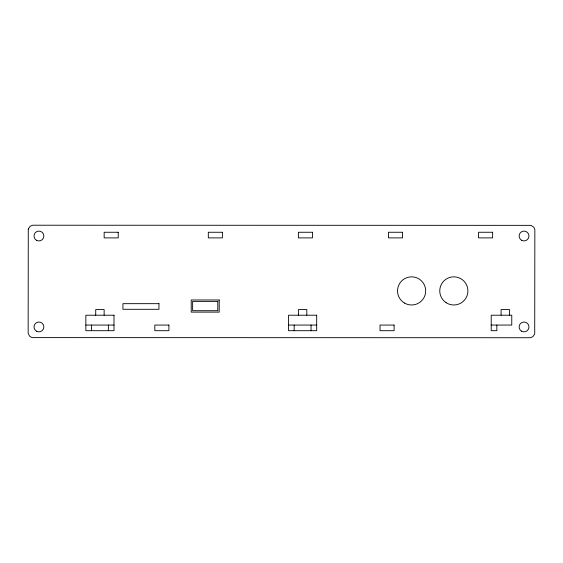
<?xml version="1.0" encoding="UTF-8"?>
<svg xmlns="http://www.w3.org/2000/svg" width="563" height="563" viewBox="0 0 563 563"><rect width="100%" height="100%" fill="white"/><g stroke="black" fill="none" stroke-linecap="round" stroke-linejoin="round"><path stroke-width="0.84" d="M85.85 325.062L114 325.062M288.538 325.062L316.688 325.062M491.217 325.062L511.767 325.062L511.767 315.21L491.217 315.21L491.217 330.692L496.847 330.692L496.847 325.062M509.508 315.21L509.508 309.58L501.077 309.58L501.077 315.21M311.058 325.062L311.058 330.692M306.814 315.21L306.814 309.58L298.411 309.58L298.411 315.21M294.168 325.062L294.168 330.692M108.37 325.062L108.37 330.692M104.134 315.21L104.134 309.58L95.717 309.58L95.717 315.21M91.48 325.062L91.48 330.692M28.284 229.035L28.15 333.247L29.628 336.252L31.964 337.603L530.367 337.73L532.858 336.702L534.716 333.915L534.85 229.704L533.815 227.213L531.036 225.355L32.633 225.221L30.142 226.249L28.284 229.035M118.23 232.259L104.155 232.259L104.155 237.889L118.23 237.889L118.23 232.259M222.385 232.259L208.31 232.259L208.31 237.889L222.385 237.889L222.385 232.259M312.465 232.259L298.39 232.259L298.39 237.889L312.465 237.889L312.465 232.259M402.545 232.259L388.47 232.259L388.47 237.889L402.545 237.889L402.545 232.259M492.632 232.259L478.557 232.259L478.557 237.889L492.632 237.889L492.632 232.259M219.204 299.98L191.223 299.98L191.223 312.113L219.204 312.113L219.204 299.98M217.797 301.388L192.63 301.388L192.63 310.706L217.797 310.706L217.797 301.388M158.963 303.668L122.924 303.668L122.924 309.298L158.963 309.298L158.963 303.668M114 315.21L85.85 315.21L85.85 330.692L114 330.692L114 315.21M316.688 315.21L288.538 315.21L288.538 330.692L316.688 330.692L316.688 315.21M168.9 325.062L154.825 325.062L154.825 330.692L168.9 330.692L168.9 325.062M394.1 325.062L380.025 325.062L380.025 330.692L394.1 330.692L394.1 325.062M521.591 240.281A4.926 4.926 0 0 0 528.981 236.017A4.926 4.926 0 0 0 521.591 231.745A4.926 4.926 0 0 0 521.591 240.281M521.591 331.206A4.926 4.926 0 0 0 528.981 326.941A4.926 4.926 0 0 0 521.591 322.669A4.926 4.926 0 0 0 521.591 331.206M36.482 331.206A4.926 4.926 0 0 0 43.872 326.941A4.926 4.926 0 0 0 36.482 322.669A4.926 4.926 0 0 0 36.482 331.206M36.482 240.281A4.926 4.926 0 0 0 43.872 236.017A4.926 4.926 0 0 0 36.482 231.745A4.926 4.926 0 0 0 36.482 240.281M404.572 303.105A14.075 14.075 0 0 0 425.684 290.916A14.075 14.075 0 0 0 404.572 278.727A14.075 14.075 0 0 0 404.572 303.105M446.079 302.662A14.075 14.075 0 0 0 467.881 291.761A14.075 14.075 0 0 0 447.536 278.326A14.075 14.075 0 0 0 446.079 302.662"/></g></svg>
